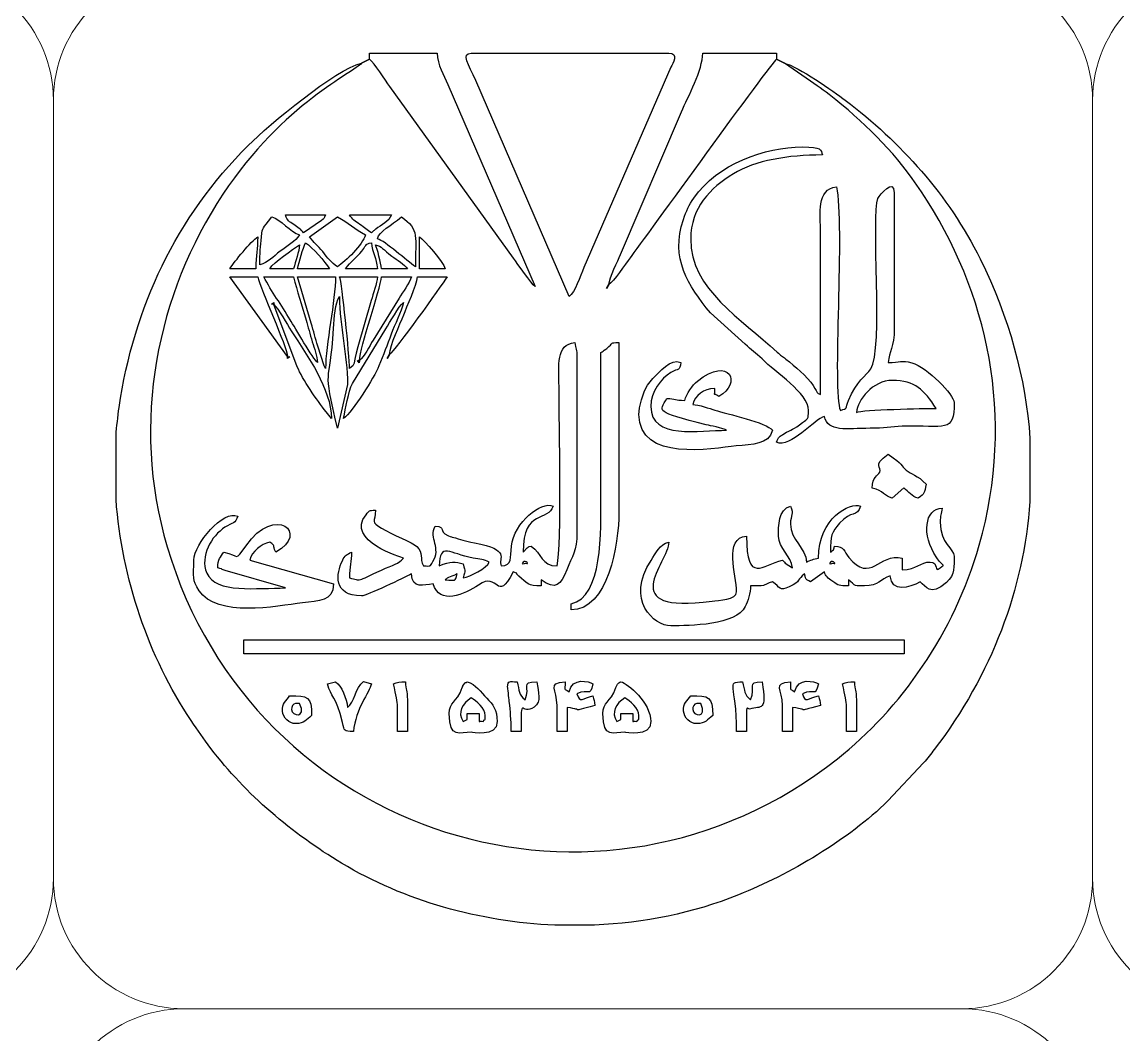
# Model space of a CAD drawing. Header units: millimetres. Extents: x -591 to 604, y 170 to 320.
# Drawn here: x 55.1 to 107.9, y 219 to 267.6 of the extents above; entities that cross this region are included whole.
import ezdxf

# ---------------------------------------------------------------- set-up
doc = ezdxf.new("R2010")
doc.units = ezdxf.units.MM
doc.header["$MEASUREMENT"] = 0
doc.layers.add('Layer 1', color=7, linetype='Continuous')

msp = doc.modelspace()

# ---------------------------------------------------------------- linework, layer by layer
at = {"layer": 'Layer 1', "color": 250, "lineweight": 18}
for points in [[(13.0292, 270.0725), (13.0292, 270.0725), (50.3166, 270.0725), (50.3166, 270.0725), (53.7625, 270.0725), (56.5729, 267.2621), (56.5729, 263.8162), (56.5729, 263.8162), (56.5729, 226.5288), (56.5729, 226.5288), (56.5729, 223.0829), (53.7625, 220.2725), (50.3166, 220.2725), (50.3166, 220.2725), (13.0292, 220.2725), (13.0292, 220.2725), (9.5833, 220.2725), (6.7729, 223.0829), (6.7729, 226.5288), (6.7729, 226.5288), (6.7729, 263.8162), (6.7729, 263.8162), (6.7729, 267.2621), (9.5833, 270.0725), (13.0292, 270.0725)], [(62.8292, 270.0725), (62.8292, 270.0725), (100.1166, 270.0725), (100.1166, 270.0725), (103.5625, 270.0725), (106.3729, 267.2621), (106.3729, 263.8162), (106.3729, 263.8162), (106.3729, 226.5288), (106.3729, 226.5288), (106.3729, 223.0829), (103.5625, 220.2725), (100.1166, 220.2725), (100.1166, 220.2725), (62.8292, 220.2725), (62.8292, 220.2725), (59.3833, 220.2725), (56.5729, 223.0829), (56.5729, 226.5288), (56.5729, 226.5288), (56.5729, 263.8162), (56.5729, 263.8162), (56.5729, 267.2621), (59.3833, 270.0725), (62.8292, 270.0725)], [(112.6292, 270.0725), (112.6292, 270.0725), (149.9166, 270.0725), (149.9166, 270.0725), (153.3625, 270.0725), (156.1729, 267.2621), (156.1729, 263.8162), (156.1729, 263.8162), (156.1729, 226.5288), (156.1729, 226.5288), (156.1729, 223.0829), (153.3625, 220.2725), (149.9166, 220.2725), (149.9166, 220.2725), (112.6292, 220.2725), (112.6292, 220.2725), (109.1833, 220.2725), (106.3729, 223.0829), (106.3729, 226.5288), (106.3729, 226.5288), (106.3729, 263.8162), (106.3729, 263.8162), (106.3729, 267.2621), (109.1833, 270.0725), (112.6292, 270.0725)], [(13.0292, 220.2725), (13.0292, 220.2725), (50.3166, 220.2725), (50.3166, 220.2725), (53.7625, 220.2725), (56.5729, 217.4621), (56.5729, 214.0162), (56.5729, 214.0162), (56.5729, 176.7288), (56.5729, 176.7288), (56.5729, 173.2829), (53.7625, 170.4725), (50.3166, 170.4725), (50.3166, 170.4725), (13.0292, 170.4725), (13.0292, 170.4725), (9.5833, 170.4725), (6.7729, 173.2829), (6.7729, 176.7288), (6.7729, 176.7288), (6.7729, 214.0162), (6.7729, 214.0162), (6.7729, 217.4621), (9.5833, 220.2725), (13.0292, 220.2725)], [(62.8292, 220.2725), (62.8292, 220.2725), (100.1166, 220.2725), (100.1166, 220.2725), (103.5625, 220.2725), (106.3729, 217.4621), (106.3729, 214.0162), (106.3729, 214.0162), (106.3729, 176.7288), (106.3729, 176.7288), (106.3729, 173.2829), (103.5625, 170.4725), (100.1166, 170.4725), (100.1166, 170.4725), (62.8292, 170.4725), (62.8292, 170.4725), (59.3833, 170.4725), (56.5729, 173.2829), (56.5729, 176.7288), (56.5729, 176.7288), (56.5729, 214.0162), (56.5729, 214.0162), (56.5729, 217.4621), (59.3833, 220.2725), (62.8292, 220.2725)], [(112.6292, 220.2725), (112.6292, 220.2725), (149.9166, 220.2725), (149.9166, 220.2725), (153.3625, 220.2725), (156.1729, 217.4621), (156.1729, 214.0162), (156.1729, 214.0162), (156.1729, 176.7288), (156.1729, 176.7288), (156.1729, 173.2829), (153.3625, 170.4725), (149.9166, 170.4725), (149.9166, 170.4725), (112.6292, 170.4725), (112.6292, 170.4725), (109.1833, 170.4725), (106.3729, 173.2829), (106.3729, 176.7288), (106.3729, 176.7288), (106.3729, 214.0162), (106.3729, 214.0162), (106.3729, 217.4621), (109.1833, 220.2725), (112.6292, 220.2725)]]:
    msp.add_open_spline(points, degree=3, knots=[0, 0, 0, 0, 0.125, 0.125, 0.125, 0.25, 0.25, 0.25, 0.375, 0.375, 0.375, 0.5, 0.5, 0.5, 0.625, 0.625, 0.625, 0.75, 0.75, 0.75, 0.875, 0.875, 0.875, 1, 1, 1, 1], dxfattribs=at)
at = {"layer": 'Layer 1', "color": 240}
for points, knots in [([(71.5283, 265.6831), (71.5283, 265.6831), (71.3371, 265.5875), (71.3371, 265.5875), (71.3371, 265.5875), (71.5283, 265.6831), (71.5283, 265.6831)], [0, 0, 0, 0, 0.5, 0.5, 0.5, 1, 1, 1, 1]), ([(71.7196, 265.7787), (71.7196, 265.7787), (71.5283, 265.6831), (71.5283, 265.6831), (71.5283, 265.6831), (71.7196, 265.7787), (71.7196, 265.7787)], [0, 0, 0, 0, 0.5, 0.5, 0.5, 1, 1, 1, 1]), ([(71.7196, 265.7787), (71.9502, 265.6096), (72.4702, 264.7777), (72.7027, 264.467), (72.7027, 264.467), (78.6232, 256.2356), (78.6232, 256.2356), (78.7936, 255.9854), (79.4925, 254.9977), (79.6561, 254.878), (79.6561, 254.878), (75.4753, 264.5622), (75.4753, 264.5622), (75.2812, 265.0163), (74.9706, 265.5037), (74.9706, 266.0656), (74.9706, 266.0656), (71.7196, 266.0656), (71.7196, 266.0656), (71.7196, 266.0656), (71.7196, 265.7787), (71.7196, 265.7787)], [0, 0, 0, 0, 0.1428571, 0.1428571, 0.1428571, 0.2857143, 0.2857143, 0.2857143, 0.4285714, 0.4285714, 0.4285714, 0.5714286, 0.5714286, 0.5714286, 0.7142857, 0.7142857, 0.7142857, 0.8571429, 0.8571429, 0.8571429, 1, 1, 1, 1]), ([(81.2816, 254.3999), (81.5687, 254.6104), (81.8157, 255.3724), (81.9919, 255.7932), (81.9919, 255.7932), (86.1667, 265.3944), (86.1667, 265.3944), (86.2563, 265.5854), (86.5591, 266.0656), (86.0625, 266.0656), (86.0625, 266.0656), (76.5963, 266.0656), (76.5963, 266.0656), (76.0735, 266.0656), (76.4796, 265.5359), (76.8138, 264.7534), (76.8138, 264.7534), (81.2816, 254.3999), (81.2816, 254.3999)], [0, 0, 0, 0, 0.1666667, 0.1666667, 0.1666667, 0.3333333, 0.3333333, 0.3333333, 0.5, 0.5, 0.5, 0.6666667, 0.6666667, 0.6666667, 0.8333333, 0.8333333, 0.8333333, 1, 1, 1, 1]), ([(83.194, 254.9736), (83.4156, 255.122), (83.9902, 255.9717), (84.205, 256.2575), (84.9037, 257.1873), (90.9305, 265.5622), (91.2261, 265.7787), (91.2261, 265.7787), (91.2261, 266.0656), (91.2261, 266.0656), (91.2261, 266.0656), (87.6881, 266.0656), (87.6881, 266.0656), (87.6881, 265.2549), (86.9991, 264.002), (86.669, 263.26), (86.669, 263.26), (83.7541, 256.4215), (83.7541, 256.4215), (83.6212, 256.0995), (83.224, 255.3346), (83.194, 254.9736)], [0, 0, 0, 0, 0.1428571, 0.1428571, 0.1428571, 0.2857143, 0.2857143, 0.2857143, 0.4285714, 0.4285714, 0.4285714, 0.5714286, 0.5714286, 0.5714286, 0.7142857, 0.7142857, 0.7142857, 0.8571429, 0.8571429, 0.8571429, 1, 1, 1, 1]), ([(91.4174, 265.6831), (91.4174, 265.6831), (91.2261, 265.7787), (91.2261, 265.7787), (91.2261, 265.7787), (91.4174, 265.6831), (91.4174, 265.6831)], [0, 0, 0, 0, 0.5, 0.5, 0.5, 1, 1, 1, 1]), ([(91.6086, 265.5875), (91.6086, 265.5875), (91.4174, 265.6831), (91.4174, 265.6831), (91.4174, 265.6831), (91.6086, 265.5875), (91.6086, 265.5875)], [0, 0, 0, 0, 0.5, 0.5, 0.5, 1, 1, 1, 1]), ([(91.6086, 265.5875), (91.6086, 265.5875), (92.8517, 264.727), (92.8517, 264.727), (93.3052, 264.4247), (93.6274, 264.1902), (94.0645, 263.8364), (95.6564, 262.5483), (97.0343, 261.1385), (98.1687, 259.4301), (101.3679, 254.6115), (102.6842, 248.6305), (100.9401, 242.4866), (99.7464, 238.2813), (97.1604, 234.638), (94.15, 232.2562), (82.7688, 223.2512), (66.1576, 228.4985), (62.0269, 242.4121), (60.256, 248.377), (61.5464, 254.554), (64.7008, 259.3151), (67.585, 263.6681), (71.0318, 265.1707), (71.3371, 265.5875), (70.0893, 265.2968), (66.9263, 262.6586), (65.9108, 261.6432), (62.4588, 258.1916), (60.4269, 253.9153), (59.7241, 249.0881), (59.6586, 248.6392), (59.6096, 248.1872), (59.5759, 247.7331), (59.5759, 247.7331), (59.5759, 244.6858), (59.5759, 244.6858), (59.8508, 240.8946), (61.1288, 237.1401), (63.171, 234.0897), (63.5116, 233.581), (63.7595, 233.2306), (64.1237, 232.7477), (65.7836, 230.5463), (68.0312, 228.66), (70.3861, 227.2489), (73.4029, 225.4412), (76.9899, 224.4299), (80.6087, 224.2793), (80.6087, 224.2793), (82.5016, 224.2793), (82.5016, 224.2793), (84.8773, 224.3787), (87.2263, 224.8554), (89.3957, 225.7271), (91.8467, 226.7121), (94.6903, 228.381), (96.5588, 230.2297), (96.5588, 230.2297), (98.2738, 232.0528), (98.2738, 232.0528), (98.4527, 232.2643), (98.6271, 232.4916), (98.781, 232.6928), (101.5437, 236.3041), (103.0745, 240.3925), (103.3699, 244.5787), (103.3699, 244.5787), (103.3699, 247.5939), (103.3699, 247.5939), (103.1652, 250.5065), (102.3689, 253.4224), (100.9794, 256.2167), (99.4627, 259.2669), (97.1818, 261.8047), (94.5182, 263.8118), (93.9522, 264.2384), (92.263, 265.4351), (91.6086, 265.5875)], [0, 0, 0, 0, 0.0384615, 0.0384615, 0.0384615, 0.0769231, 0.0769231, 0.0769231, 0.1153846, 0.1153846, 0.1153846, 0.1538462, 0.1538462, 0.1538462, 0.1923077, 0.1923077, 0.1923077, 0.2307692, 0.2307692, 0.2307692, 0.2692308, 0.2692308, 0.2692308, 0.3076923, 0.3076923, 0.3076923, 0.3461538, 0.3461538, 0.3461538, 0.3846154, 0.3846154, 0.3846154, 0.4230769, 0.4230769, 0.4230769, 0.4615385, 0.4615385, 0.4615385, 0.5, 0.5, 0.5, 0.5384615, 0.5384615, 0.5384615, 0.5769231, 0.5769231, 0.5769231, 0.6153846, 0.6153846, 0.6153846, 0.6538462, 0.6538462, 0.6538462, 0.6923077, 0.6923077, 0.6923077, 0.7307692, 0.7307692, 0.7307692, 0.7692308, 0.7692308, 0.7692308, 0.8076923, 0.8076923, 0.8076923, 0.8461538, 0.8461538, 0.8461538, 0.8846154, 0.8846154, 0.8846154, 0.9230769, 0.9230769, 0.9230769, 0.9615385, 0.9615385, 0.9615385, 1, 1, 1, 1]), ([(92.756, 248.9495), (92.756, 248.486), (92.741, 248.5803), (92.4767, 248.3682), (92.0403, 248.0179), (91.934, 248.0425), (91.5834, 247.8272), (91.3701, 247.6963), (91.2963, 247.6824), (91.2261, 247.4195), (91.8836, 247.1155), (93.0517, 248.5373), (93.5209, 248.6626), (93.7028, 247.8823), (94.5482, 248.0929), (95.7205, 248.0886), (96.3836, 248.0862), (96.7131, 248.1716), (97.2471, 248.1877), (99.3328, 248.2501), (99.7364, 247.8229), (99.7364, 249.3319), (99.7364, 249.689), (98.4728, 251.0026), (97.7039, 251.2268), (97.2175, 251.3686), (97.1521, 251.2443), (96.5808, 251.2443), (96.6242, 251.7662), (96.8677, 251.9736), (96.8677, 252.87), (96.8677, 252.87), (96.8677, 259.3721), (96.8677, 259.3721), (96.8677, 260.1439), (96.1635, 259.2628), (96.0864, 259.1017), (95.7469, 258.3923), (96.363, 251.7926), (95.7411, 250.9368), (95.5056, 250.6128), (95.0721, 250.3596), (94.6739, 249.422), (94.502, 249.0171), (94.6838, 249.0558), (94.286, 248.9495), (93.8744, 249.8073), (94.5002, 257.9185), (94.0947, 259.6589), (93.1349, 259.5791), (93.3294, 258.2296), (93.3297, 257.7466), (93.3297, 257.7466), (93.3297, 249.7144), (93.3297, 249.7144), (93.1248, 249.7971), (93.2418, 249.7253), (92.9842, 250.1339), (92.6935, 250.5949), (92.0948, 251.0529), (91.6746, 251.406), (91.4811, 251.5687), (91.4428, 251.5644), (91.2492, 251.7456), (89.5456, 253.3403), (87.1144, 254.721), (87.1144, 257.1728), (87.1144, 258.6435), (88.0426, 259.6092), (89.1611, 260.2897), (90.2008, 260.9222), (91.7764, 261.189), (93.4254, 261.189), (93.3568, 261.4456), (93.3755, 261.5715), (92.4692, 261.5715), (90.6711, 261.5715), (88.3887, 260.7647), (87.2651, 259.1259), (87.0345, 258.7895), (86.9036, 258.5163), (86.763, 258.0981), (86.1295, 256.2133), (86.9884, 254.9585), (88.055, 253.6192), (88.055, 253.6192), (89.7202, 252.129), (89.7202, 252.129), (90.0266, 251.8369), (90.2293, 251.7192), (90.5322, 251.4111), (91.1708, 250.762), (92.756, 249.7869), (92.756, 248.9495)], [0, 0, 0, 0, 0.0322581, 0.0322581, 0.0322581, 0.0645161, 0.0645161, 0.0645161, 0.0967742, 0.0967742, 0.0967742, 0.1290323, 0.1290323, 0.1290323, 0.1612903, 0.1612903, 0.1612903, 0.1935484, 0.1935484, 0.1935484, 0.2258065, 0.2258065, 0.2258065, 0.2580645, 0.2580645, 0.2580645, 0.2903226, 0.2903226, 0.2903226, 0.3225806, 0.3225806, 0.3225806, 0.3548387, 0.3548387, 0.3548387, 0.3870968, 0.3870968, 0.3870968, 0.4193548, 0.4193548, 0.4193548, 0.4516129, 0.4516129, 0.4516129, 0.483871, 0.483871, 0.483871, 0.516129, 0.516129, 0.516129, 0.5483871, 0.5483871, 0.5483871, 0.5806452, 0.5806452, 0.5806452, 0.6129032, 0.6129032, 0.6129032, 0.6451613, 0.6451613, 0.6451613, 0.6774194, 0.6774194, 0.6774194, 0.7096774, 0.7096774, 0.7096774, 0.7419355, 0.7419355, 0.7419355, 0.7741935, 0.7741935, 0.7741935, 0.8064516, 0.8064516, 0.8064516, 0.8387097, 0.8387097, 0.8387097, 0.8709677, 0.8709677, 0.8709677, 0.9032258, 0.9032258, 0.9032258, 0.9354839, 0.9354839, 0.9354839, 0.9677419, 0.9677419, 0.9677419, 1, 1, 1, 1]), ([(66.4605, 255.9298), (66.8675, 256.0246), (67.1042, 256.3187), (67.4437, 256.5721), (67.7833, 256.8254), (68.1565, 257.0409), (68.3729, 257.3641), (67.9133, 257.4869), (67.4937, 258.102), (67.0343, 258.2246), (66.5788, 257.5447), (66.603, 257.8277), (66.5524, 257.2723), (66.5083, 256.7869), (66.4605, 256.4771), (66.4605, 255.9298)], [0, 0, 0, 0, 0.2, 0.2, 0.2, 0.4, 0.4, 0.4, 0.6, 0.6, 0.6, 0.8, 0.8, 0.8, 1, 1, 1, 1]), ([(68.5642, 257.4597), (68.5642, 257.4597), (69.414, 258.0442), (69.414, 258.0442), (69.5573, 258.1789), (69.5375, 258.1037), (69.616, 258.3203), (69.616, 258.3203), (67.7036, 258.3203), (67.7036, 258.3203), (67.7884, 258.0024), (67.8634, 258.0212), (68.0983, 257.8546), (68.2777, 257.7275), (68.4404, 257.6285), (68.5642, 257.4597)], [0, 0, 0, 0, 0.2, 0.2, 0.2, 0.4, 0.4, 0.4, 0.6, 0.6, 0.6, 0.8, 0.8, 0.8, 1, 1, 1, 1]), ([(68.8511, 257.2685), (69.0452, 256.9785), (69.2475, 256.8596), (69.48, 256.5588), (69.7187, 256.2499), (69.887, 256.0368), (70.1897, 255.8342), (70.5705, 256.0891), (71.401, 256.8875), (71.5283, 257.3641), (71.0099, 257.6384), (70.7081, 257.9505), (70.1897, 258.2246), (70.1897, 258.2246), (68.8511, 257.2685), (68.8511, 257.2685)], [0, 0, 0, 0, 0.2, 0.2, 0.2, 0.4, 0.4, 0.4, 0.6, 0.6, 0.6, 0.8, 0.8, 0.8, 1, 1, 1, 1]), ([(71.8152, 257.4597), (71.8152, 257.4597), (71.9179, 257.5482), (71.9179, 257.5482), (71.9328, 257.5606), (72.0014, 257.6186), (72.022, 257.6355), (72.2782, 257.8437), (72.6527, 257.9922), (72.7714, 258.3203), (72.7714, 258.3203), (70.7634, 258.3203), (70.7634, 258.3203), (70.9153, 258.0935), (71.0178, 258.0195), (71.2594, 257.8602), (71.4908, 257.7077), (71.6163, 257.5928), (71.8152, 257.4597)], [0, 0, 0, 0, 0.1666667, 0.1666667, 0.1666667, 0.3333333, 0.3333333, 0.3333333, 0.5, 0.5, 0.5, 0.6666667, 0.6666667, 0.6666667, 0.8333333, 0.8333333, 0.8333333, 1, 1, 1, 1]), ([(72.1021, 257.1728), (72.4744, 257.0734), (73.5168, 256.1035), (73.9188, 255.8342), (73.9188, 257.2135), (74.1347, 257.632), (73.2495, 258.2246), (72.7571, 257.7967), (72.2, 257.5394), (72.1021, 257.1728)], [0, 0, 0, 0, 0.3333333, 0.3333333, 0.3333333, 0.6666667, 0.6666667, 0.6666667, 1, 1, 1, 1]), ([(65.0263, 255.7386), (65.0263, 255.7386), (66.2693, 255.7386), (66.2693, 255.7386), (66.2693, 256.4073), (66.3649, 256.6528), (66.3649, 257.2685), (66.0453, 257.0546), (65.2566, 256.0827), (65.0263, 255.7386)], [0, 0, 0, 0, 0.3333333, 0.3333333, 0.3333333, 0.6666667, 0.6666667, 0.6666667, 1, 1, 1, 1]), ([(74.1101, 255.7386), (74.1101, 255.7386), (75.3531, 255.7386), (75.3531, 255.7386), (75.268, 256.0573), (74.3319, 257.106), (74.1101, 257.2685), (74.1101, 257.2685), (74.1101, 255.7386), (74.1101, 255.7386)], [0, 0, 0, 0, 0.3333333, 0.3333333, 0.3333333, 0.6666667, 0.6666667, 0.6666667, 1, 1, 1, 1]), ([(66.9386, 255.7386), (66.9386, 255.7386), (68.086, 255.7386), (68.086, 255.7386), (68.1702, 256.0995), (68.3438, 256.5367), (68.3729, 256.886), (68.0141, 256.6458), (67.1593, 256.0679), (66.9386, 255.7386)], [0, 0, 0, 0, 0.3333333, 0.3333333, 0.3333333, 0.6666667, 0.6666667, 0.6666667, 1, 1, 1, 1]), ([(68.2773, 255.7386), (68.2773, 255.7386), (69.8072, 255.7386), (69.8072, 255.7386), (69.5827, 256.0737), (68.9956, 256.7568), (68.6598, 256.9816), (68.5315, 256.7145), (68.353, 256.0634), (68.2773, 255.7386)], [0, 0, 0, 0, 0.3333333, 0.3333333, 0.3333333, 0.6666667, 0.6666667, 0.6666667, 1, 1, 1, 1]), ([(70.5722, 255.7386), (70.5722, 255.7386), (72.1021, 255.7386), (72.1021, 255.7386), (72.0607, 256.2354), (71.853, 256.5277), (71.8152, 256.9816), (71.4852, 256.8935), (71.6474, 256.9722), (71.3506, 256.5857), (71.105, 256.266), (70.8007, 256.0798), (70.5722, 255.7386)], [0, 0, 0, 0, 0.25, 0.25, 0.25, 0.5, 0.5, 0.5, 0.75, 0.75, 0.75, 1, 1, 1, 1]), ([(72.2934, 255.7386), (72.2934, 255.7386), (73.5363, 255.7386), (73.5363, 255.7386), (73.3888, 255.9402), (73.0334, 256.1614), (72.7979, 256.3388), (72.3521, 256.6747), (72.3151, 256.8037), (72.0065, 256.886), (72.0967, 256.6979), (72.2714, 256.0025), (72.2934, 255.7386)], [0, 0, 0, 0, 0.25, 0.25, 0.25, 0.5, 0.5, 0.5, 0.75, 0.75, 0.75, 1, 1, 1, 1]), ([(67.7992, 251.5313), (67.7584, 252.0214), (66.5091, 254.7372), (66.3649, 255.356), (66.3649, 255.356), (65.0263, 255.356), (65.0263, 255.356), (65.0263, 255.356), (67.7992, 251.5313), (67.7992, 251.5313)], [0, 0, 0, 0, 0.3333333, 0.3333333, 0.3333333, 0.6666667, 0.6666667, 0.6666667, 1, 1, 1, 1]), ([(69.2335, 251.2443), (69.2082, 251.548), (69.0728, 251.913), (68.9799, 252.2338), (68.8716, 252.6078), (68.7684, 252.9603), (68.6806, 253.2731), (68.4825, 253.9783), (68.2441, 254.6774), (68.086, 255.356), (68.086, 255.356), (66.6518, 255.356), (66.6518, 255.356), (67.0382, 254.6256), (67.4935, 254.0096), (67.9257, 253.2833), (68.131, 252.9382), (69.0357, 251.3892), (69.2335, 251.2443)], [0, 0, 0, 0, 0.1666667, 0.1666667, 0.1666667, 0.3333333, 0.3333333, 0.3333333, 0.5, 0.5, 0.5, 0.6666667, 0.6666667, 0.6666667, 0.8333333, 0.8333333, 0.8333333, 1, 1, 1, 1]), ([(69.616, 250.9576), (69.616, 252.0683), (70.094, 254.2569), (70.094, 255.356), (70.094, 255.356), (68.2773, 255.356), (68.2773, 255.356), (68.2773, 255.356), (68.9259, 253.1361), (68.9259, 253.1361), (69.041, 252.7262), (69.1295, 252.4169), (69.2447, 252.0206), (69.2447, 252.0206), (69.5462, 251.0789), (69.5462, 251.0789), (69.5544, 251.0624), (69.574, 251.031), (69.5808, 251.018), (69.5877, 251.0049), (69.6026, 250.9766), (69.616, 250.9576)], [0, 0, 0, 0, 0.1428571, 0.1428571, 0.1428571, 0.2857143, 0.2857143, 0.2857143, 0.4285714, 0.4285714, 0.4285714, 0.5714286, 0.5714286, 0.5714286, 0.7142857, 0.7142857, 0.7142857, 0.8571429, 0.8571429, 0.8571429, 1, 1, 1, 1]), ([(70.7634, 250.9576), (71.0617, 251.176), (70.9147, 251.0874), (71.1666, 251.9886), (71.1666, 251.9886), (71.8039, 254.2198), (71.8039, 254.2198), (71.8985, 254.5439), (72.0748, 255.029), (72.1021, 255.356), (72.1021, 255.356), (70.2853, 255.356), (70.2853, 255.356), (70.4034, 255.11), (70.7634, 251.513), (70.7634, 250.9576)], [0, 0, 0, 0, 0.2, 0.2, 0.2, 0.4, 0.4, 0.4, 0.6, 0.6, 0.6, 0.8, 0.8, 0.8, 1, 1, 1, 1]), ([(71.2415, 251.3399), (71.4759, 251.5117), (71.7085, 252.0235), (71.8923, 252.3148), (71.8923, 252.3148), (73.1353, 254.3228), (73.1353, 254.3228), (73.319, 254.6145), (73.6399, 255.0278), (73.7276, 255.356), (73.7276, 255.356), (72.2934, 255.356), (72.2934, 255.356), (72.2408, 254.724), (71.2553, 251.9594), (71.2415, 251.3399)], [0, 0, 0, 0, 0.2, 0.2, 0.2, 0.4, 0.4, 0.4, 0.6, 0.6, 0.6, 0.8, 0.8, 0.8, 1, 1, 1, 1]), ([(72.6758, 251.6269), (72.9455, 251.8074), (75.1224, 254.8687), (75.4489, 255.356), (75.4489, 255.356), (74.0145, 255.356), (74.0145, 255.356), (73.982, 254.9663), (73.5025, 253.885), (73.3589, 253.5256), (73.1777, 253.0723), (72.7144, 252.0902), (72.6758, 251.6269)], [0, 0, 0, 0, 0.25, 0.25, 0.25, 0.5, 0.5, 0.5, 0.75, 0.75, 0.75, 1, 1, 1, 1]), ([(83.194, 254.9736), (83.194, 254.9736), (83.084, 254.7872), (83.084, 254.7872), (83.084, 254.7872), (83.194, 254.9736), (83.194, 254.9736)], [0, 0, 0, 0, 0.5, 0.5, 0.5, 1, 1, 1, 1]), ([(67.1299, 254.0174), (67.1299, 254.0174), (67.1299, 254.113), (67.1299, 254.113), (67.1299, 254.113), (67.0183, 254.0333), (67.0183, 254.0333), (67.0183, 254.0333), (67.1299, 254.0174), (67.1299, 254.0174)], [0, 0, 0, 0, 0.3333333, 0.3333333, 0.3333333, 0.6666667, 0.6666667, 0.6666667, 1, 1, 1, 1]), ([(67.1299, 254.0174), (67.1299, 254.0174), (68.2624, 251.0383), (68.2624, 251.0383), (68.5034, 250.4315), (69.2056, 249.4434), (69.6415, 248.8793), (69.7354, 248.7581), (69.8182, 248.6644), (69.9028, 248.567), (69.8711, 249.9936), (68.7738, 251.5132), (67.9717, 252.7556), (67.772, 253.0649), (67.3592, 253.8493), (67.1299, 254.0174)], [0, 0, 0, 0, 0.2, 0.2, 0.2, 0.4, 0.4, 0.4, 0.6, 0.6, 0.6, 0.8, 0.8, 0.8, 1, 1, 1, 1]), ([(70.1897, 248.0889), (70.1897, 248.0889), (70.6678, 250.1925), (70.6678, 250.1925), (70.6678, 251.6315), (70.2853, 252.9305), (70.2853, 254.3999), (70.0604, 254.0761), (70.0395, 253.4323), (70.0018, 252.8666), (69.8087, 249.9816), (69.4616, 251.2142), (70.1897, 248.0889)], [0, 0, 0, 0, 0.25, 0.25, 0.25, 0.5, 0.5, 0.5, 0.75, 0.75, 0.75, 1, 1, 1, 1]), ([(70.4766, 248.567), (70.908, 248.8832), (71.949, 250.5167), (72.1707, 251.0802), (72.3823, 251.6177), (72.5751, 252.0804), (72.7603, 252.5942), (72.9314, 253.0696), (73.2384, 253.6549), (73.3451, 254.113), (73.1153, 253.9446), (72.7035, 253.161), (72.5033, 252.8513), (72.5033, 252.8513), (70.9045, 250.2426), (70.9045, 250.2426), (70.7073, 249.827), (70.5882, 249.0466), (70.4766, 248.567)], [0, 0, 0, 0, 0.1666667, 0.1666667, 0.1666667, 0.3333333, 0.3333333, 0.3333333, 0.5, 0.5, 0.5, 0.6666667, 0.6666667, 0.6666667, 0.8333333, 0.8333333, 0.8333333, 1, 1, 1, 1]), ([(80.7079, 241.4911), (79.9415, 241.5081), (79.9967, 242.0912), (79.4649, 242.4473), (79.2908, 242.4007), (79.368, 242.4274), (79.2703, 242.3549), (79.2703, 242.3549), (79.0824, 242.1605), (79.0824, 242.1605), (79.0824, 244.2652), (80.3095, 243.5842), (80.5167, 244.3597), (79.9532, 244.6202), (78.6608, 243.5889), (78.5219, 242.4339), (78.4537, 241.8663), (78.5842, 241.5371), (78.0306, 241.4911), (77.8678, 241.8852), (78.5304, 242.261), (76.7472, 242.5982), (76.2762, 242.6871), (76.1148, 242.7497), (75.6886, 242.8783), (75.6835, 242.8798), (75.4815, 242.9421), (75.4709, 242.9475), (74.9776, 243.1959), (75.4345, 243.3423), (74.8752, 243.4035), (74.5476, 242.8205), (75.1822, 242.3368), (74.7604, 241.7039), (74.5796, 241.4326), (74.7126, 241.5002), (74.3014, 241.4911), (74.1134, 241.8829), (74.3213, 242.095), (73.9914, 242.4241), (73.805, 242.6101), (72.7862, 243.0026), (72.2917, 243.3086), (71.767, 243.6335), (71.9931, 243.5706), (72.0065, 244.1685), (71.6827, 244.1415), (71.732, 244.1611), (71.5562, 243.9493), (70.5183, 242.6975), (73.3183, 241.8757), (73.3451, 241.8736), (73.1359, 241.5879), (72.849, 241.552), (72.2959, 241.2971), (71.0547, 240.7253), (71.3505, 240.7806), (70.7634, 240.9174), (70.7634, 241.4979), (70.8591, 241.6835), (70.8591, 242.1605), (70.6293, 242.0389), (70.5504, 242.0046), (70.4199, 241.7387), (70.1249, 241.1373), (69.9608, 240.0567), (71.3371, 240.0567), (71.5748, 240.0567), (73.4251, 240.9485), (73.7276, 241.1085), (73.7894, 240.3655), (74.3026, 240.5908), (74.7794, 240.6304), (75.0551, 239.598), (76.2936, 240.1298), (76.9396, 240.579), (77.9524, 241.2832), (77.7728, 239.6329), (78.6043, 241.2041), (78.9728, 241.0708), (78.6263, 241.222), (78.8777, 240.9994), (79.2487, 240.6709), (79.3321, 240.5348), (79.943, 240.5348), (79.943, 240.5348), (79.943, 240.8216), (79.943, 240.8216), (80.6633, 240.3391), (80.8714, 240.5447), (81.1736, 241.3121), (81.4347, 241.9752), (81.6641, 242.1724), (81.6641, 243.1166), (81.6641, 243.1166), (81.6641, 251.5313), (81.6641, 251.5313), (81.6641, 251.861), (81.5934, 251.9015), (81.5685, 252.2006), (80.6403, 252.1234), (80.8034, 251.0883), (80.8035, 250.0969), (80.8037, 248.2505), (80.9429, 242.4997), (80.7079, 241.4911)], [0, 0, 0, 0, 0.0285714, 0.0285714, 0.0285714, 0.0571429, 0.0571429, 0.0571429, 0.0857143, 0.0857143, 0.0857143, 0.1142857, 0.1142857, 0.1142857, 0.1428571, 0.1428571, 0.1428571, 0.1714286, 0.1714286, 0.1714286, 0.2, 0.2, 0.2, 0.2285714, 0.2285714, 0.2285714, 0.2571429, 0.2571429, 0.2571429, 0.2857143, 0.2857143, 0.2857143, 0.3142857, 0.3142857, 0.3142857, 0.3428571, 0.3428571, 0.3428571, 0.3714286, 0.3714286, 0.3714286, 0.4, 0.4, 0.4, 0.4285714, 0.4285714, 0.4285714, 0.4571429, 0.4571429, 0.4571429, 0.4857143, 0.4857143, 0.4857143, 0.5142857, 0.5142857, 0.5142857, 0.5428571, 0.5428571, 0.5428571, 0.5714286, 0.5714286, 0.5714286, 0.6, 0.6, 0.6, 0.6285714, 0.6285714, 0.6285714, 0.6571429, 0.6571429, 0.6571429, 0.6857143, 0.6857143, 0.6857143, 0.7142857, 0.7142857, 0.7142857, 0.7428571, 0.7428571, 0.7428571, 0.7714286, 0.7714286, 0.7714286, 0.8, 0.8, 0.8, 0.8285714, 0.8285714, 0.8285714, 0.8571429, 0.8571429, 0.8571429, 0.8857143, 0.8857143, 0.8857143, 0.9142857, 0.9142857, 0.9142857, 0.9428571, 0.9428571, 0.9428571, 0.9714286, 0.9714286, 0.9714286, 1, 1, 1, 1]), ([(82.8115, 251.7225), (82.8115, 249.4913), (82.8115, 247.2602), (82.8115, 245.0291), (82.8115, 243.0472), (82.8967, 240.0283), (81.3773, 239.6742), (81.3773, 239.6742), (81.3773, 239.3873), (81.3773, 239.3873), (83.1528, 239.3873), (83.6721, 242.5273), (83.6721, 244.0728), (83.6721, 244.0728), (83.6721, 252.2006), (83.6721, 252.2006), (83.2106, 252.1903), (83.4296, 252.1958), (83.1936, 252.0096), (83.1918, 252.0082), (83.114, 251.9342), (83.0396, 251.877), (82.9344, 251.7959), (82.8946, 251.778), (82.8115, 251.7225)], [0, 0, 0, 0, 0.125, 0.125, 0.125, 0.25, 0.25, 0.25, 0.375, 0.375, 0.375, 0.5, 0.5, 0.5, 0.625, 0.625, 0.625, 0.75, 0.75, 0.75, 0.875, 0.875, 0.875, 1, 1, 1, 1]), ([(67.7992, 251.5313), (67.7992, 251.5313), (67.7992, 251.4357), (67.7992, 251.4357), (67.7992, 251.4357), (67.9108, 251.5154), (67.9108, 251.5154), (67.9108, 251.5154), (67.7992, 251.5313), (67.7992, 251.5313)], [0, 0, 0, 0, 0.3333333, 0.3333333, 0.3333333, 0.6666667, 0.6666667, 0.6666667, 1, 1, 1, 1]), ([(72.6758, 251.6269), (72.6758, 251.6269), (72.5658, 251.4403), (72.5658, 251.4403), (72.5658, 251.4403), (72.6758, 251.6269), (72.6758, 251.6269)], [0, 0, 0, 0, 0.5, 0.5, 0.5, 1, 1, 1, 1]), ([(84.6282, 248.7582), (84.6282, 246.4664), (88.1497, 247.12), (89.2968, 247.2452), (90.0581, 247.3285), (90.8474, 247.2916), (91.0349, 247.9932), (90.7614, 248.3665), (88.8438, 248.7844), (88.2736, 248.9612), (88.0211, 249.0396), (87.499, 249.2123), (87.21, 249.2363), (87.3231, 249.66), (87.7195, 249.9892), (88.2618, 250.0013), (88.2989, 249.5572), (88.1594, 249.8341), (88.4532, 249.6187), (89.5952, 250.2232), (88.9828, 251.5947), (87.4383, 250.3468), (87.2055, 250.159), (86.9006, 249.7412), (86.8277, 249.4275), (86.347, 249.4275), (86.3995, 249.5136), (85.967, 249.5232), (85.6232, 248.8736), (85.3384, 248.901), (87.8576, 248.2583), (87.9947, 248.2234), (88.1153, 248.2107), (88.3368, 248.1638), (88.3368, 248.1638), (88.772, 248.0252), (88.772, 248.0252), (88.7861, 248.0191), (88.8155, 248.006), (88.8357, 247.9932), (87.541, 247.9932), (85.202, 247.5294), (85.202, 249.1407), (85.202, 249.8393), (85.6729, 250.4754), (86.1635, 250.761), (86.5371, 250.9785), (86.5898, 250.8188), (86.6363, 251.2443), (86.149, 251.4698), (85.6167, 250.7689), (85.305, 250.4721), (85.305, 250.4721), (85.0456, 250.1578), (85.0456, 250.1578), (84.8266, 249.8085), (84.6282, 249.0962), (84.6282, 248.7582)], [0, 0, 0, 0, 0.0526316, 0.0526316, 0.0526316, 0.1052632, 0.1052632, 0.1052632, 0.1578947, 0.1578947, 0.1578947, 0.2105263, 0.2105263, 0.2105263, 0.2631579, 0.2631579, 0.2631579, 0.3157895, 0.3157895, 0.3157895, 0.3684211, 0.3684211, 0.3684211, 0.4210526, 0.4210526, 0.4210526, 0.4736842, 0.4736842, 0.4736842, 0.5263158, 0.5263158, 0.5263158, 0.5789474, 0.5789474, 0.5789474, 0.6315789, 0.6315789, 0.6315789, 0.6842105, 0.6842105, 0.6842105, 0.7368421, 0.7368421, 0.7368421, 0.7894737, 0.7894737, 0.7894737, 0.8421053, 0.8421053, 0.8421053, 0.8947368, 0.8947368, 0.8947368, 0.9473684, 0.9473684, 0.9473684, 1, 1, 1, 1]), ([(71.2415, 251.3399), (71.2415, 251.3399), (71.1459, 251.3399), (71.1459, 251.3399), (71.1459, 251.3399), (71.2256, 251.2285), (71.2256, 251.2285), (71.2256, 251.2285), (71.2415, 251.3399), (71.2415, 251.3399)], [0, 0, 0, 0, 0.3333333, 0.3333333, 0.3333333, 0.6666667, 0.6666667, 0.6666667, 1, 1, 1, 1]), ([(95.0509, 248.8538), (95.1003, 249.4482), (95.842, 250.3839), (96.772, 250.3839), (97.8821, 250.3839), (98.2813, 249.9327), (98.8757, 249.045), (98.2883, 249.045), (95.3239, 248.985), (95.0509, 248.8538)], [0, 0, 0, 0, 0.3333333, 0.3333333, 0.3333333, 0.6666667, 0.6666667, 0.6666667, 1, 1, 1, 1]), ([(95.8158, 245.2203), (96.3692, 245.0913), (96.3856, 244.8453), (96.772, 244.7422), (96.772, 244.7422), (97.3279, 245.2389), (97.3279, 245.2389), (97.5553, 245.0381), (97.7063, 244.8245), (98.0151, 244.7422), (98.3416, 244.9608), (98.2955, 244.9736), (98.3975, 245.4115), (97.9742, 245.8577), (97.666, 245.887), (97.4402, 246.0797), (97.1635, 246.3154), (97.3261, 246.3467), (96.5808, 246.8458), (95.7874, 246.3145), (96.2959, 246.2234), (96.1733, 245.9833), (96.0814, 245.8038), (95.8287, 245.7937), (95.8158, 245.2203)], [0, 0, 0, 0, 0.125, 0.125, 0.125, 0.25, 0.25, 0.25, 0.375, 0.375, 0.375, 0.5, 0.5, 0.5, 0.625, 0.625, 0.625, 0.75, 0.75, 0.75, 0.875, 0.875, 0.875, 1, 1, 1, 1]), ([(63.305, 241.778), (63.305, 240.9362), (63.2014, 240.8412), (63.5558, 240.3075), (64.4185, 239.0086), (67.2465, 239.5564), (68.5099, 239.7285), (69.3067, 239.837), (69.9792, 239.771), (69.9985, 240.6304), (69.9985, 240.6304), (65.9825, 241.778), (65.9825, 241.778), (66.0923, 242.1894), (66.5289, 242.5291), (66.9386, 242.6385), (67.2545, 242.4071), (67.0459, 242.5344), (67.2255, 242.1605), (68.8735, 243.0325), (67.215, 244.4894), (65.7908, 242.4476), (65.2581, 241.6841), (65.4999, 241.9833), (64.7393, 242.1605), (64.5649, 241.8998), (64.4624, 241.8409), (64.4524, 241.3955), (64.8074, 241.3127), (64.4825, 241.3742), (64.8092, 241.274), (64.8092, 241.274), (67.7036, 240.4392), (67.7036, 240.4392), (66.3306, 240.4392), (64.3525, 240.159), (63.9227, 241.1551), (63.5769, 241.9563), (64.1529, 242.9319), (64.7935, 243.3492), (65.1471, 243.5795), (65.3113, 243.5166), (65.4088, 243.8816), (64.7211, 244.1996), (63.305, 242.5441), (63.305, 241.778)], [0, 0, 0, 0, 0.0666667, 0.0666667, 0.0666667, 0.1333333, 0.1333333, 0.1333333, 0.2, 0.2, 0.2, 0.2666667, 0.2666667, 0.2666667, 0.3333333, 0.3333333, 0.3333333, 0.4, 0.4, 0.4, 0.4666667, 0.4666667, 0.4666667, 0.5333333, 0.5333333, 0.5333333, 0.6, 0.6, 0.6, 0.6666667, 0.6666667, 0.6666667, 0.7333333, 0.7333333, 0.7333333, 0.8, 0.8, 0.8, 0.8666667, 0.8666667, 0.8666667, 0.9333333, 0.9333333, 0.9333333, 1, 1, 1, 1]), ([(93.2341, 241.8736), (93.0024, 241.8195), (92.8504, 241.7735), (92.6604, 241.6822), (92.646, 242.3271), (91.8954, 242.7548), (91.8954, 243.4991), (91.8954, 243.9648), (92.0863, 243.9618), (91.8954, 244.3597), (91.3028, 244.2014), (91.3217, 243.3991), (91.3217, 242.9254), (91.3217, 242.3293), (91.9427, 241.9779), (91.9911, 241.3955), (91.9911, 241.3955), (91.6465, 241.6246), (91.6465, 241.6246), (91.5916, 241.6789), (91.5328, 241.7591), (91.5129, 241.778), (90.5468, 241.5529), (89.7918, 240.5775), (89.7918, 242.9254), (88.6788, 242.8328), (89.3136, 241.0626), (89.3136, 240.2479), (89.3136, 239.8866), (88.4448, 239.837), (88.1382, 239.7979), (83.403, 239.1935), (86.0402, 241.6301), (86.0625, 242.6385), (85.6234, 242.5213), (85.4473, 242.1122), (85.2193, 241.7607), (83.9805, 239.8518), (85.3493, 238.6224), (86.1582, 238.6224), (87.0625, 238.6224), (89.2994, 238.6567), (89.7281, 239.5467), (89.8469, 239.7933), (89.9759, 240.2148), (89.9831, 240.5348), (90.9693, 240.5348), (90.4844, 240.5978), (91.0349, 240.7262), (91.4143, 240.472), (91.3516, 240.2626), (91.8336, 240.4888), (92.4119, 240.7606), (92.2173, 240.8539), (92.5648, 241.1085), (92.654, 240.7745), (92.6012, 240.8938), (92.8517, 240.7262), (92.8517, 240.7262), (93.5209, 241.2041), (93.5209, 241.2041), (93.5758, 240.9989), (93.6691, 240.9244), (93.9215, 240.7441), (94.1955, 240.5482), (94.222, 240.5348), (94.6684, 240.5348), (94.6684, 240.5348), (94.6684, 240.8216), (94.6684, 240.8216), (95.0529, 240.5641), (94.7845, 240.5348), (95.4334, 240.5348), (96.1491, 240.5348), (96.1733, 240.8786), (96.6764, 241.0129), (96.7429, 240.2141), (97.5678, 240.4389), (98.1107, 240.7262), (98.3869, 240.5411), (98.5791, 239.9879), (99.3725, 240.7073), (99.7844, 241.0806), (99.7364, 241.4878), (99.7364, 241.9692), (99.7364, 242.3071), (99.0669, 242.5414), (99.0669, 243.5948), (99.0669, 243.9244), (99.1376, 243.9649), (99.1625, 244.2641), (98.3277, 244.2454), (98.1544, 242.9916), (98.9, 241.89), (99.2509, 241.3714), (99.3133, 241.6283), (99.0623, 241.3982), (98.7621, 241.1232), (99.0231, 241.6822), (98.5888, 241.6822), (98.1106, 241.6822), (97.9549, 241.3155), (97.2501, 241.2999), (97.2501, 241.2999), (97.2501, 241.8736), (97.2501, 241.8736), (96.1377, 242.1327), (95.7266, 240.6206), (94.6966, 241.9017), (94.4448, 242.2152), (94.4767, 242.4076), (93.9991, 242.4473), (93.9322, 242.1677), (94.0114, 242.3095), (93.8078, 242.1605), (93.8078, 242.9375), (93.8541, 243.1033), (94.2455, 243.5396), (94.8218, 244.1826), (95.094, 243.8046), (95.2421, 244.3597), (94.7656, 244.58), (93.2341, 243.7768), (93.2341, 241.8736)], [0, 0, 0, 0, 0.0243902, 0.0243902, 0.0243902, 0.0487805, 0.0487805, 0.0487805, 0.0731707, 0.0731707, 0.0731707, 0.097561, 0.097561, 0.097561, 0.1219512, 0.1219512, 0.1219512, 0.1463415, 0.1463415, 0.1463415, 0.1707317, 0.1707317, 0.1707317, 0.195122, 0.195122, 0.195122, 0.2195122, 0.2195122, 0.2195122, 0.2439024, 0.2439024, 0.2439024, 0.2682927, 0.2682927, 0.2682927, 0.2926829, 0.2926829, 0.2926829, 0.3170732, 0.3170732, 0.3170732, 0.3414634, 0.3414634, 0.3414634, 0.3658537, 0.3658537, 0.3658537, 0.3902439, 0.3902439, 0.3902439, 0.4146341, 0.4146341, 0.4146341, 0.4390244, 0.4390244, 0.4390244, 0.4634146, 0.4634146, 0.4634146, 0.4878049, 0.4878049, 0.4878049, 0.5121951, 0.5121951, 0.5121951, 0.5365854, 0.5365854, 0.5365854, 0.5609756, 0.5609756, 0.5609756, 0.5853659, 0.5853659, 0.5853659, 0.6097561, 0.6097561, 0.6097561, 0.6341463, 0.6341463, 0.6341463, 0.6585366, 0.6585366, 0.6585366, 0.6829268, 0.6829268, 0.6829268, 0.7073171, 0.7073171, 0.7073171, 0.7317073, 0.7317073, 0.7317073, 0.7560976, 0.7560976, 0.7560976, 0.7804878, 0.7804878, 0.7804878, 0.804878, 0.804878, 0.804878, 0.8292683, 0.8292683, 0.8292683, 0.8536585, 0.8536585, 0.8536585, 0.8780488, 0.8780488, 0.8780488, 0.902439, 0.902439, 0.902439, 0.9268293, 0.9268293, 0.9268293, 0.9512195, 0.9512195, 0.9512195, 0.9756098, 0.9756098, 0.9756098, 1, 1, 1, 1]), ([(75.0663, 241.4911), (75.0925, 242.6661), (75.5472, 242.0815), (76.6905, 241.8721), (77.0007, 241.8153), (77.2084, 241.8015), (77.4569, 241.6822), (77.3466, 241.3779), (76.5218, 240.989), (76.2137, 240.9174), (76.3157, 241.3552), (76.3157, 241.1487), (76.2137, 241.5868), (75.8271, 241.6893), (75.6128, 241.7533), (75.0663, 241.4911)], [0, 0, 0, 0, 0.2, 0.2, 0.2, 0.4, 0.4, 0.4, 0.6, 0.6, 0.6, 0.8, 0.8, 0.8, 1, 1, 1, 1]), ([(79.0824, 241.6822), (79.184, 241.7838), (79.445, 241.5305), (79.1889, 241.6326), (79.1867, 241.6334), (78.9222, 241.5221), (79.0824, 241.6822)], [0, 0, 0, 0, 0.5, 0.5, 0.5, 1, 1, 1, 1]), ([(93.8078, 241.6822), (93.9094, 241.7838), (94.1705, 241.5305), (93.9144, 241.6326), (93.9121, 241.6334), (93.6476, 241.5221), (93.8078, 241.6822)], [0, 0, 0, 0, 0.5, 0.5, 0.5, 1, 1, 1, 1]), ([(75.3531, 240.8216), (75.4773, 240.9296), (75.3564, 240.8578), (75.5851, 240.9722), (75.708, 241.0335), (75.8052, 241.0502), (75.927, 241.1085), (75.8221, 240.716), (75.8556, 240.8216), (75.3531, 240.8216)], [0, 0, 0, 0, 0.3333333, 0.3333333, 0.3333333, 0.6666667, 0.6666667, 0.6666667, 1, 1, 1, 1]), ([(65.6956, 237.2838), (65.6956, 237.2838), (97.3457, 237.2838), (97.3457, 237.2838), (97.3457, 237.2838), (97.3457, 237.953), (97.3457, 237.953), (97.3457, 237.953), (65.6956, 237.953), (65.6956, 237.953), (65.6956, 237.953), (65.6956, 237.2838), (65.6956, 237.2838)], [0, 0, 0, 0, 0.25, 0.25, 0.25, 0.5, 0.5, 0.5, 0.75, 0.75, 0.75, 1, 1, 1, 1]), ([(75.5443, 234.4152), (75.5443, 233.1841), (76.0598, 233.5271), (76.5963, 233.5271), (76.5968, 233.5271), (77.8393, 233.2627), (77.8393, 234.0326), (77.8393, 234.5969), (77.6383, 234.8639), (77.3399, 235.1587), (77.0542, 235.4406), (76.817, 235.835), (76.4049, 235.945), (76.2266, 235.8256), (76.4146, 236.0398), (76.2474, 235.8161), (76.1379, 235.6695), (76.2203, 235.7986), (76.1683, 235.6602), (75.8858, 234.9059), (75.5443, 234.9898), (75.5443, 234.4152)], [0, 0, 0, 0, 0.1428571, 0.1428571, 0.1428571, 0.2857143, 0.2857143, 0.2857143, 0.4285714, 0.4285714, 0.4285714, 0.5714286, 0.5714286, 0.5714286, 0.7142857, 0.7142857, 0.7142857, 0.8571429, 0.8571429, 0.8571429, 1, 1, 1, 1]), ([(78.5087, 233.5546), (78.5087, 233.5546), (78.9867, 233.5546), (78.9867, 233.5546), (78.9867, 235.4471), (78.9686, 234.2649), (79.6185, 234.733), (79.9771, 234.9914), (79.8105, 235.4305), (79.7354, 235.9422), (78.9275, 235.9267), (79.4658, 235.6842), (79.178, 235.0844), (78.868, 235.3115), (78.8948, 235.5187), (78.7955, 235.945), (78.4193, 235.9366), (78.3709, 236.0362), (78.342, 235.6851), (78.3411, 235.6741), (78.4034, 235.1633), (78.421, 234.9984), (78.4741, 234.501), (78.5087, 234.1778), (78.5087, 233.5546)], [0, 0, 0, 0, 0.125, 0.125, 0.125, 0.25, 0.25, 0.25, 0.375, 0.375, 0.375, 0.5, 0.5, 0.5, 0.625, 0.625, 0.625, 0.75, 0.75, 0.75, 0.875, 0.875, 0.875, 1, 1, 1, 1]), ([(80.7079, 234.7976), (80.7079, 234.7976), (80.7079, 233.5546), (80.7079, 233.5546), (80.7079, 233.5546), (81.186, 233.5546), (81.186, 233.5546), (81.186, 233.5546), (81.186, 234.702), (81.186, 234.702), (82.1673, 234.6203), (81.1427, 234.4755), (82.5247, 234.7976), (82.5032, 235.0557), (82.4799, 235.0576), (82.429, 235.2757), (81.9319, 235.1598), (81.7931, 234.8882), (81.6641, 235.3713), (82.2382, 235.6467), (82.2681, 235.1584), (82.429, 235.8495), (82.2387, 235.9564), (81.4467, 236.1755), (81.2816, 235.4669), (81.0038, 235.6705), (81.1014, 235.4536), (81.0904, 235.945), (80.204, 235.8713), (80.7079, 235.5851), (80.7079, 234.7976)], [0, 0, 0, 0, 0.1, 0.1, 0.1, 0.2, 0.2, 0.2, 0.3, 0.3, 0.3, 0.4, 0.4, 0.4, 0.5, 0.5, 0.5, 0.6, 0.6, 0.6, 0.7, 0.7, 0.7, 0.8, 0.8, 0.8, 0.9, 0.9, 0.9, 1, 1, 1, 1]), ([(91.5129, 234.7976), (91.5129, 234.7976), (91.5129, 233.5546), (91.5129, 233.5546), (91.5129, 233.5546), (91.9911, 233.5546), (91.9911, 233.5546), (91.9911, 233.5546), (91.9911, 234.702), (91.9911, 234.702), (92.9724, 234.6203), (91.9477, 234.4755), (93.3297, 234.7976), (93.3083, 235.0557), (93.2849, 235.0576), (93.2341, 235.2757), (92.7371, 235.1598), (92.5981, 234.8882), (92.4692, 235.3713), (93.0431, 235.6467), (93.0732, 235.1584), (93.2341, 235.8495), (93.0436, 235.9564), (92.2517, 236.1755), (92.0867, 235.4669), (91.8089, 235.6705), (91.9064, 235.4536), (91.8954, 235.945), (91.0091, 235.8713), (91.5129, 235.5851), (91.5129, 234.7976)], [0, 0, 0, 0, 0.1, 0.1, 0.1, 0.2, 0.2, 0.2, 0.3, 0.3, 0.3, 0.4, 0.4, 0.4, 0.5, 0.5, 0.5, 0.6, 0.6, 0.6, 0.7, 0.7, 0.7, 0.8, 0.8, 0.8, 0.9, 0.9, 0.9, 1, 1, 1, 1]), ([(69.7152, 235.8378), (69.8674, 235.1808), (70.1114, 235.2978), (70.4286, 233.9846), (70.5297, 233.5661), (70.4839, 233.565), (70.9546, 233.5546), (71.0471, 234.6663), (71.7136, 235.4131), (71.8152, 235.8495), (71.8152, 235.8495), (71.4364, 235.9567), (71.4364, 235.9567), (71.0275, 235.6482), (71.018, 234.9586), (70.6678, 234.702), (70.6294, 235.1632), (70.3816, 235.7343), (70.094, 235.945), (70.094, 235.945), (69.7152, 235.8378), (69.7152, 235.8378)], [0, 0, 0, 0, 0.1428571, 0.1428571, 0.1428571, 0.2857143, 0.2857143, 0.2857143, 0.4285714, 0.4285714, 0.4285714, 0.5714286, 0.5714286, 0.5714286, 0.7142857, 0.7142857, 0.7142857, 0.8571429, 0.8571429, 0.8571429, 1, 1, 1, 1]), ([(72.8671, 235.8495), (73.1412, 234.6726), (73.0583, 234.8561), (73.0583, 233.5546), (73.0583, 233.5546), (73.5363, 233.5546), (73.5363, 233.5546), (73.5363, 233.5546), (73.5363, 235.0844), (73.5363, 235.0844), (73.5363, 235.5651), (73.4505, 235.5126), (73.4408, 235.945), (73.1855, 235.9394), (73.0585, 235.9237), (72.8671, 235.8495)], [0, 0, 0, 0, 0.2, 0.2, 0.2, 0.4, 0.4, 0.4, 0.6, 0.6, 0.6, 0.8, 0.8, 0.8, 1, 1, 1, 1]), ([(82.9071, 234.4152), (82.9071, 233.1841), (83.4225, 233.5271), (83.959, 233.5271), (83.9595, 233.5271), (85.202, 233.2627), (85.202, 234.0326), (85.202, 234.9432), (84.1042, 235.8553), (83.7677, 235.945), (83.6847, 235.8896), (83.6485, 235.9733), (83.5312, 235.6602), (83.2486, 234.9059), (82.9071, 234.9898), (82.9071, 234.4152)], [0, 0, 0, 0, 0.2, 0.2, 0.2, 0.4, 0.4, 0.4, 0.6, 0.6, 0.6, 0.8, 0.8, 0.8, 1, 1, 1, 1]), ([(89.3136, 233.5546), (89.3136, 233.5546), (89.7918, 233.5546), (89.7918, 233.5546), (89.7918, 233.7793), (89.7784, 234.0233), (89.7811, 234.2422), (89.7891, 234.9126), (89.8287, 234.6085), (89.9373, 234.6372), (90.5215, 234.7912), (90.7528, 234.4959), (90.5404, 235.9422), (89.7326, 235.9267), (90.2709, 235.6842), (89.9831, 235.0844), (89.673, 235.3115), (89.6999, 235.5187), (89.6006, 235.945), (88.7737, 235.9266), (89.3136, 235.8555), (89.3136, 233.5546)], [0, 0, 0, 0, 0.1428571, 0.1428571, 0.1428571, 0.2857143, 0.2857143, 0.2857143, 0.4285714, 0.4285714, 0.4285714, 0.5714286, 0.5714286, 0.5714286, 0.7142857, 0.7142857, 0.7142857, 0.8571429, 0.8571429, 0.8571429, 1, 1, 1, 1]), ([(94.3815, 235.8495), (94.6558, 234.6726), (94.5728, 234.8561), (94.5728, 233.5546), (94.5728, 233.5546), (95.0509, 233.5546), (95.0509, 233.5546), (95.0509, 233.5546), (95.0509, 235.0844), (95.0509, 235.0844), (95.0509, 235.5651), (94.9649, 235.5126), (94.9552, 235.945), (94.6999, 235.9394), (94.5729, 235.9237), (94.3815, 235.8495)], [0, 0, 0, 0, 0.2, 0.2, 0.2, 0.4, 0.4, 0.4, 0.6, 0.6, 0.6, 0.8, 0.8, 0.8, 1, 1, 1, 1]), ([(68.1817, 233.937), (68.6161, 233.937), (68.6804, 234.1413), (68.9466, 234.3195), (68.9466, 235.2509), (68.7735, 235.2757), (67.8948, 235.2757), (67.7394, 235.0437), (67.5121, 234.8948), (67.5505, 234.5363), (67.586, 234.2069), (67.864, 233.937), (68.1817, 233.937)], [0, 0, 0, 0, 0.25, 0.25, 0.25, 0.5, 0.5, 0.5, 0.75, 0.75, 0.75, 1, 1, 1, 1]), ([(76.2137, 234.0326), (75.9153, 234.4783), (76.1688, 234.8939), (76.5963, 235.1801), (76.8266, 235.0258), (77.2656, 234.6815), (77.2656, 234.3195), (77.2656, 233.9539), (77.295, 234.2847), (77.17, 234.0326), (76.9168, 234.1348), (76.9915, 233.8359), (76.9786, 234.4152), (76.9786, 234.4152), (76.4049, 234.4152), (76.4049, 234.4152), (76.3694, 233.9879), (76.5095, 234.2381), (76.2137, 234.0326)], [0, 0, 0, 0, 0.1666667, 0.1666667, 0.1666667, 0.3333333, 0.3333333, 0.3333333, 0.5, 0.5, 0.5, 0.6666667, 0.6666667, 0.6666667, 0.8333333, 0.8333333, 0.8333333, 1, 1, 1, 1]), ([(83.5765, 234.0326), (83.2781, 234.4783), (83.5316, 234.8939), (83.959, 235.1801), (84.1894, 235.0258), (84.6282, 234.6815), (84.6282, 234.3195), (84.6282, 233.9539), (84.6576, 234.2847), (84.5327, 234.0326), (84.2795, 234.1348), (84.3544, 233.8359), (84.3414, 234.4152), (84.3414, 234.4152), (83.7677, 234.4152), (83.7677, 234.4152), (83.7322, 233.9879), (83.8723, 234.2381), (83.5765, 234.0326)], [0, 0, 0, 0, 0.1666667, 0.1666667, 0.1666667, 0.3333333, 0.3333333, 0.3333333, 0.5, 0.5, 0.5, 0.6666667, 0.6666667, 0.6666667, 0.8333333, 0.8333333, 0.8333333, 1, 1, 1, 1]), ([(87.4014, 233.937), (87.8358, 233.937), (87.9001, 234.1413), (88.1662, 234.3195), (88.1662, 235.2509), (87.9932, 235.2757), (87.1144, 235.2757), (86.959, 235.0437), (86.7318, 234.8948), (86.7702, 234.5363), (86.8056, 234.2069), (87.0837, 233.937), (87.4014, 233.937)], [0, 0, 0, 0, 0.25, 0.25, 0.25, 0.5, 0.5, 0.5, 0.75, 0.75, 0.75, 1, 1, 1, 1]), ([(67.9905, 234.6064), (67.9905, 234.7629), (68.0477, 234.8932), (68.1817, 234.8932), (68.1817, 234.8932), (68.3729, 234.8932), (68.3729, 234.8932), (68.7226, 234.1642), (67.9905, 234.3083), (67.9905, 234.6064)], [0, 0, 0, 0, 0.3333333, 0.3333333, 0.3333333, 0.6666667, 0.6666667, 0.6666667, 1, 1, 1, 1]), ([(87.21, 234.6064), (87.21, 234.7629), (87.2672, 234.8932), (87.4014, 234.8932), (87.4014, 234.8932), (87.5925, 234.8932), (87.5925, 234.8932), (87.9423, 234.1642), (87.21, 234.3083), (87.21, 234.6064)], [0, 0, 0, 0, 0.3333333, 0.3333333, 0.3333333, 0.6666667, 0.6666667, 0.6666667, 1, 1, 1, 1])]:
    msp.add_open_spline(points, degree=3, knots=knots, dxfattribs=at)

doc.saveas('drawing.dxf')
